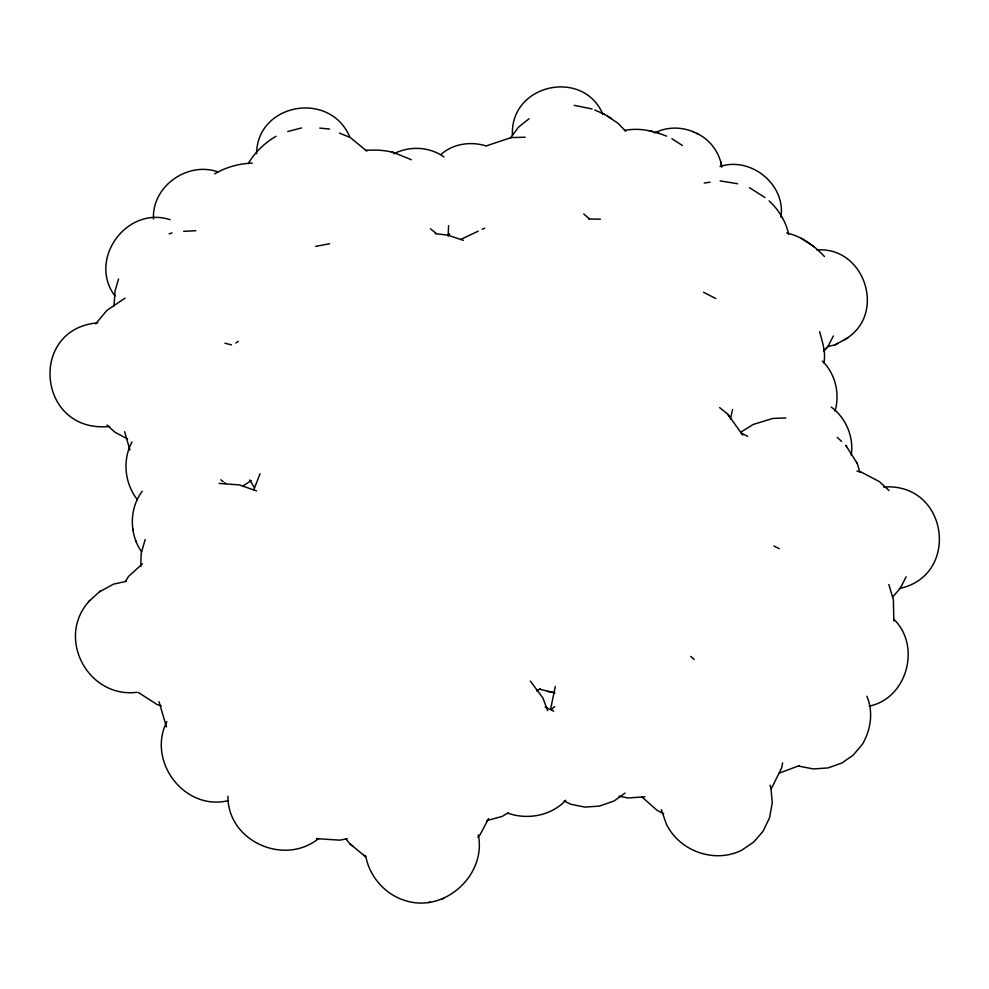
<?xml version="1.0" encoding="UTF-8"?>
<svg xmlns="http://www.w3.org/2000/svg" width="989" height="989" viewBox="0 0 989 989"><rect width="100%" height="100%" fill="white"/><g stroke="black" fill="none" stroke-linecap="round" stroke-linejoin="round"><path stroke-width="1.48" d="M256.584 153.74C257.029 103.4 329.547 90.184 349.587 136.494M227.915 796.182C227.557 841.219 284.399 866.5 318.742 838.437M140.834 566.462L141.155 553.346L145.185 539.5M153.505 219.039C151.614 186.414 187.687 161.022 218.037 171.938M113.995 305.984L115.12 290.63L118.544 279.059M550.7 708.767L555.299 686.453M823.886 362.938C826.038 352.307 822.292 341.848 819.646 331.674M732.589 409.458L730.389 418.928M448.153 236.161L448.573 225.628M780.939 217.246C786.032 184.795 751.059 156.237 720.017 166.511M851.257 455.2C853.989 437.051 846.04 417.976 831.267 407.097M782.608 762.939L781.681 767.884L771.185 788.95M835.013 411.028C840.143 393.77 835.371 373.731 822.403 361.121M253.679 490.037L260.058 473.768M166.894 721.599C146.619 761.184 184.547 811.376 228.311 800.633M906.122 576.847L900.225 588.282L892.597 597.096M131.994 441.922C122.228 460.021 124.651 483.547 137.36 499.668M833.368 335.926L827.88 346.644L823.812 350.848M488.578 818.595L479.999 834.877L477.885 837.127M248.264 163.618C254.865 152.257 264.693 142.911 276.005 136.297M510.398 138.089L518.57 127.124L529.066 118.717M125.393 581.458L128.706 576.278L142.391 563.891M89.715 600.583C55.335 637.336 87.86 698.494 136.952 692.3M142.243 491.224C129.151 508.482 129.139 534.233 141.625 551.85M95.686 323.873L106.899 310.373L125.059 298.134M565.807 800.249C551.516 815.579 527.879 820.165 508.321 813.292M823.652 350.996L827.88 346.644M844.408 339.734C887.356 315.578 865.264 246.199 816.889 249.97M99.506 591.781L113.599 584.103L126.382 581.347M88.689 601.535L100.606 590.754M551.244 709.546L554.656 706.628M448.19 235.172L449.686 233.874M440.884 154.556C452.925 143.677 470.715 141.13 485.945 145.902M625.048 793.091L614.058 800.991L599.285 806.122L584.833 807.098L570.665 804.218L564.2 800.966M799.446 765.573L779.159 773.163M661.307 809.595L666.376 824.134C679.505 851.22 714.738 863.854 741.787 850.157L753.902 841.886L763.075 831.217L769.59 817.656L772.248 802.759L770.963 787.973L769.961 785.179M235.815 342.998L238.324 341.341M242.787 486.007L251.293 480.555M740.786 432.131L753.272 424.442L772.73 418.446L785.81 417.927M214.662 173.854C225.9 167.178 239.301 163.506 252.282 163.123M365.757 856.115C369.552 877.144 385.945 895.404 406.615 900.991C445.421 912.513 486.501 874.536 478.305 834.827M508.284 812.76L502.041 816.457L486.675 820.635M536.594 690.841L540.402 688.604M827.756 346.471L834.778 344.988L838.239 343.096M834.778 344.988L848.018 337.768M393.943 153.79C409.545 145.655 429.659 146.693 443.987 156.93M460.651 239.486L478.231 231.154M482.138 229.324L484.697 228.15M486.168 145.927L511.152 137.57L525.196 137.224M654.644 132.946C666.734 126.74 681.161 126.617 693.561 131.92M169.156 233.849L171.975 232.91M869.294 706.109C907.309 698.382 921.427 645.545 893.599 619.077M899.335 588.504C960.69 575.858 948.439 482.138 883.585 487.033M428.447 902.561L430.166 902.104M441.465 899.05L443.925 898.395M287.725 131.537L301.558 127.952M347.275 838.709L339.87 840.156L316.393 838.647M624.442 130.523C633.924 128.422 643.901 129.312 653.259 131.698M315.627 246.409L329.584 243.702M704.23 183.039L710.077 182.186M365.522 150.365C375.61 149.735 386.501 149.982 396.057 153.456M644.976 796.8L628.027 797.962L618.953 796.145M588.603 218.989L600.385 219.162M183.67 231.302L195.81 230.721M97.775 322.822C27.568 328.744 37.446 433.973 109.581 426.42M435.308 233.664L447.708 235.11L463.309 240.327M219.051 483.398L239.35 484.919L256.559 490.903M319.781 128.088L329.572 129.065M720.103 180.9L737.646 183.744M574.25 105.329L592.077 108.975M786.774 233.021C801.374 236.223 814.392 245.643 824.418 256.51M540.081 689.321L555.014 692.881M547.337 691.41L554.001 692.683M799.174 766.191L813.366 768.947L828.053 767.909L841.862 763.001L853.148 755.188L862.383 744.297C870.802 730.006 873.596 711.746 866.871 696.268M170.12 219.719C126.728 205.415 87.526 259.452 114.909 295.909M856.919 471.11L861.221 472.074L879.394 481.618L889.062 490.556M224.923 343.208L231.525 344.852M656.869 132.6L666.673 136.136M649.068 130.672L658.723 133.045M161.306 705.8L157.041 704.502L138.373 692.498M594.76 109.927L604.6 114.427M703.562 292.287L715.851 298.579M545.199 707.036L553.716 711.19M411.399 159.761L391.916 151.774M339.412 133.082L350.267 137.533L366.808 151.132M696.466 133.292C709.57 139.066 719.287 152.046 721.599 166.053M693.079 131.71L698.382 134.17M749.489 187.7L765.004 197.565M663.718 813.687L657.215 810.448L641.985 796.986M741.169 432.984L747.635 436.384M773.954 545.977L779.27 548.771M127.593 438.98L114.897 432.193L107.047 425.047M607.407 116.109L617.705 123.056L625.79 131.191M602.585 113.265L611.486 118.482M671.902 138.732L682.41 145.494M814.318 246.891L801.3 238.374M220.819 479.789L223.242 481.668M583.733 214.007L589.432 218.841M719.609 407.604L727.545 413.971L741.898 433.85M430.45 228.768L436.384 233.589M345.717 838.746L349.797 843.716L365.534 856.684L363.804 855.25M349.797 843.716L353.147 846.497M224.466 482.595L225.64 483.609M690.668 656.436L694.167 659.416M837.3 437.435L841.54 441.366M769.108 200.903C778.751 209.792 785.958 221.499 788.666 234.405M530.289 681.038L542.961 698.073L547.634 710.671M741.268 432.935L742.801 435.111M727.545 413.971L729.227 416.344M846.633 446.595L845.793 445.297L857.278 463.569L859.898 472.359M856.548 462.432L857.278 463.569M249.611 479.962L254.457 487.626M602.931 114.477C583.634 67.981 509.681 83.904 512.45 135.431M166.473 726.915L158.994 701.671M129.918 449.995L124.651 431.686M888.839 584.499L893.388 599.742L893.833 620.993M132.662 528.769L133.255 530.895M135.963 540.971L136.272 542.059M720.981 161.85L721.747 167.153"/></g></svg>
